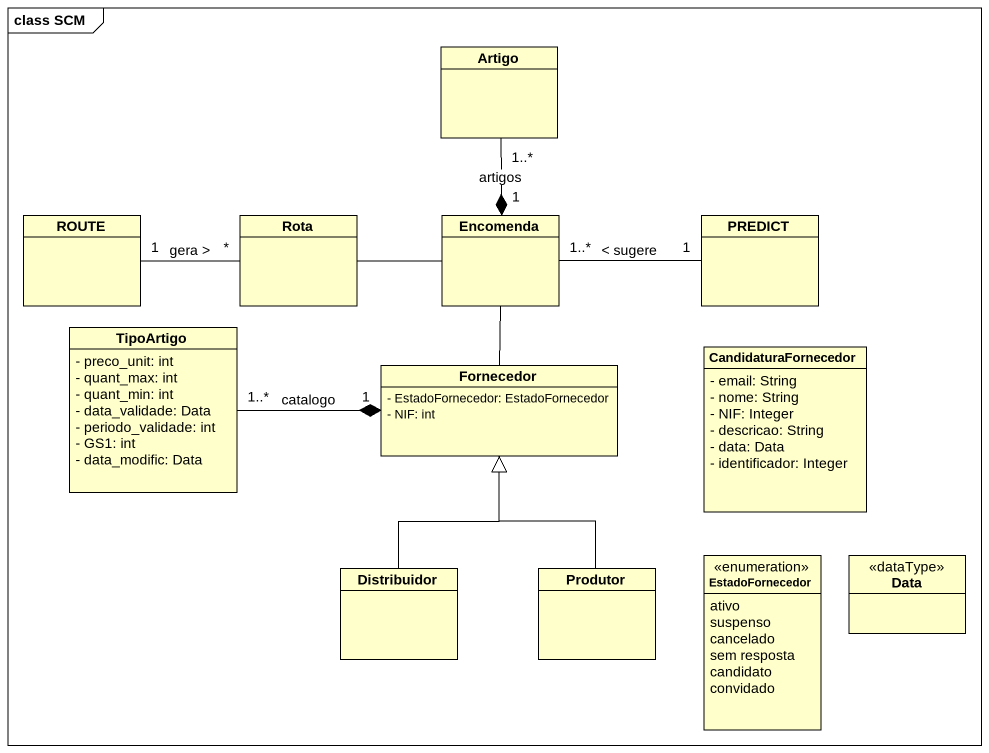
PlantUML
@startuml
mainframe class SCM
hide circle
hide empty members
skinparam classAttributeIconSize 0
class Artigo
class ROUTE
class Rota
class Encomenda
class PREDICT
class TipoArtigo {
  - preco_unit: int
  - quant_max: int
  - quant_min: int
  - data_validade: Data
  - periodo_validade: int
  - GS1: int
  - data_modific: Data
}
class CandidaturaFornecedor {
  - email: String
  - nome: String
  - NIF: Integer
  - descricao: String
  - data: Data
  - identificador: Integer
}
class Fornecedor {
  - EstadoFornecedor: EstadoFornecedor
  - NIF: int
}
class Distribuidor
class Produtor
enum EstadoFornecedor {
  ativo
  suspenso
  cancelado
  sem resposta
  candidato
  convidado
}
class Data <<dataType>>
Artigo "1..*" --* "1" Encomenda : artigos
ROUTE "1" -right- "*" Rota : gera >
Rota -right- Encomenda
Encomenda -- Fornecedor
PREDICT "1" -left- "1..*" Encomenda : < sugere
TipoArtigo "1..*" -right-* "1" Fornecedor : catalogo
Distribuidor -up-|> Fornecedor
Produtor -up-|> Fornecedor
@enduml
